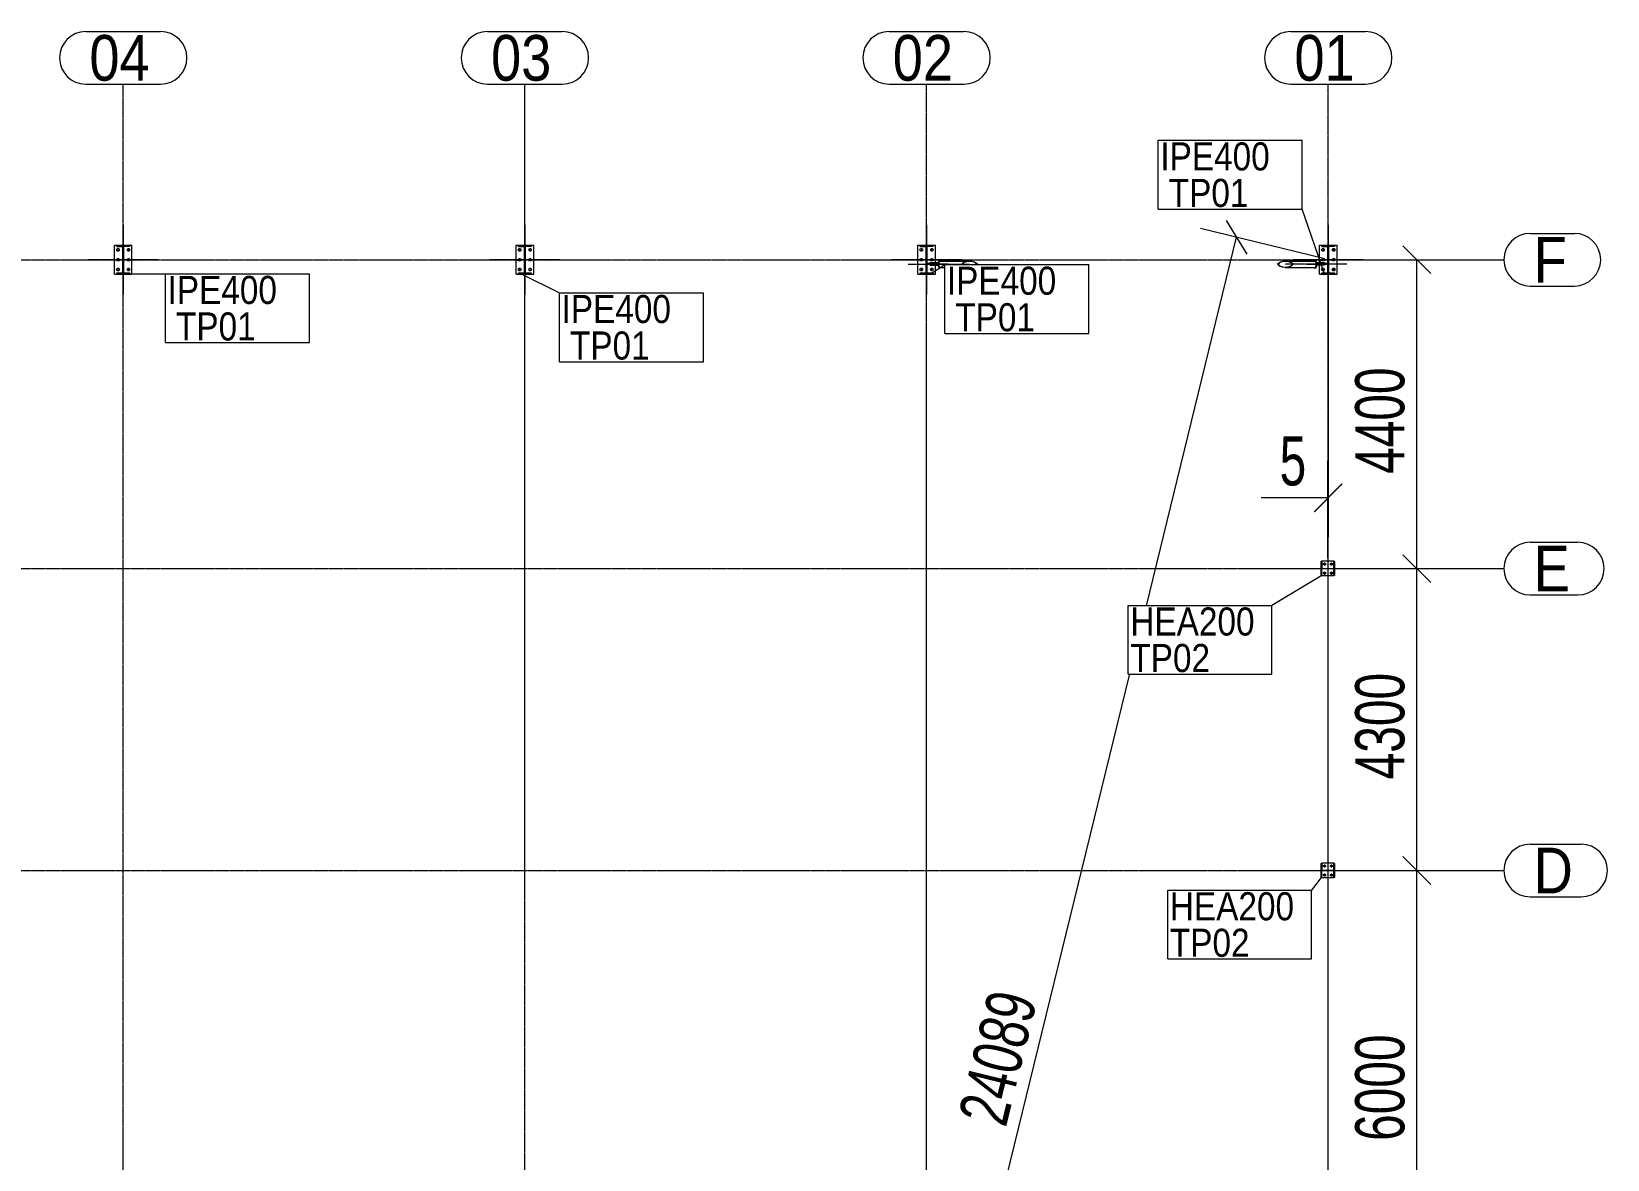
# Model space of a CAD drawing. Header units: millimetres. Extents: x 178198 to 9785548, y 9608 to 2087470.
# Drawn here: x 9336716 to 9785548, y 1766158 to 2087470 of the extents above; entities that cross this region are included whole.
import ezdxf

# ---------------------------------------------------------------- set-up
doc = ezdxf.new("R2010")
doc.units = ezdxf.units.MM
doc.header["$PDMODE"] = 35
doc.linetypes.add('XKITLINE00', pattern=[0])
doc.linetypes.add('XKITLINE03', pattern=[6, 3, -1, 1, -1])
for name, color, linetype, lineweight in [('Bolt', 7, 'Continuous', 0), ('Part', 2, 'Continuous', 0), ('PartMark', 3, 'Continuous', 0), ('S-GRID', 1, 'Continuous', 0), ('Z-DIMENSIONS', 1, 'Continuous', 0)]:
    doc.layers.add(name, color=color, linetype=linetype, lineweight=lineweight)
doc.styles.add('Arial', font='arial.ttf', dxfattribs={"height": 2.034003})
doc.styles.add('ARIAL_NARROW', font='ARIALN.TTF')

msp = doc.modelspace()

# ---------------------------------------------------------------- linework, layer by layer
at = {"layer": 'Bolt', "linetype": 'XKITLINE00', "lineweight": 0}
for p, q in [((9592692.57613, 2021670.0044), (9594904.59503, 2021670.0044)), ((9592692.57613, 2021470.0044), (9592692.57613, 2021670.0044)), ((9592692.57613, 2020870.0044), (9592692.57613, 2021070.0044)), ((9592692.57613, 2020870.0044), (9594904.59503, 2020870.0044)), ((9592872.93235, 2021470.0044), (9592872.93235, 2021670.0044)), ((9592872.93235, 2020870.0044), (9592872.93235, 2021070.0044)), ((9593183.34607, 2021470.0044), (9593183.34607, 2021670.0044)), ((9593183.34607, 2020870.0044), (9593183.34607, 2021070.0044)), ((9593313.40358, 2021470.0044), (9593313.40358, 2021670.0044)), ((9593313.40358, 2020870.0044), (9593313.40358, 2021070.0044)), ((9593373.52393, 2021470.0044), (9593373.52393, 2021670.0044)), ((9593373.52393, 2020870.0044), (9593373.52393, 2021070.0044)), ((9593683.93765, 2021470.0044), (9593683.93765, 2021670.0044)), ((9593683.93765, 2020870.0044), (9593683.93765, 2021070.0044)), ((9593783.176, 2021470.0044), (9593783.176, 2021670.0044)), ((9593783.176, 2020870.0044), (9593783.176, 2021070.0044)), ((9593963.53222, 2021470.0044), (9593963.53222, 2021670.0044)), ((9593963.53222, 2020870.0044), (9593963.53222, 2021070.0044)), ((9594273.94594, 2021470.0044), (9594273.94594, 2021670.0044)), ((9594273.94594, 2020870.0044), (9594273.94594, 2021070.0044)), ((9594404.00345, 2021470.0044), (9594404.00345, 2021670.0044)), ((9594404.00345, 2020870.0044), (9594404.00345, 2021070.0044)), ((9594464.1238, 2021470.0044), (9594464.1238, 2021670.0044)), ((9594464.1238, 2020870.0044), (9594464.1238, 2021070.0044)), ((9594774.53752, 2021470.0044), (9594774.53752, 2021670.0044)), ((9594774.53752, 2020870.0044), (9594774.53752, 2021070.0044)), ((9594904.59503, 2021470.0044), (9594904.59503, 2021670.0044)), ((9594904.59503, 2020870.0044), (9594904.59503, 2020985.86207)), ((9702756.42663, 2021670.00447), (9704968.44553, 2021670.00447)), ((9702756.42663, 2021470.00447), (9702756.42663, 2021670.00447)), ((9702756.42663, 2020870.00447), (9702756.42663, 2020985.86237)), ((9704968.44553, 2020870.00447), (9702756.42663, 2020870.00447)), ((9702886.48414, 2021470.00447), (9702886.48414, 2021670.00447)), ((9702886.48414, 2020870.00447), (9702886.48414, 2021070.00447)), ((9703196.89786, 2021470.00447), (9703196.89786, 2021670.00447)), ((9703196.89786, 2020870.00447), (9703196.89786, 2021070.00447)), ((9703257.01821, 2021470.00447), (9703257.01821, 2021670.00447)), ((9703257.01821, 2020870.00447), (9703257.01821, 2021070.00447)), ((9703387.07572, 2021470.00447), (9703387.07572, 2021670.00447)), ((9703387.07572, 2020870.00447), (9703387.07572, 2021070.00447)), ((9703697.48944, 2021470.00447), (9703697.48944, 2021670.00447)), ((9703697.48944, 2020870.00447), (9703697.48944, 2021070.00447)), ((9703877.84566, 2021470.00447), (9703877.84566, 2021670.00447)), ((9703877.84566, 2020870.00447), (9703877.84566, 2021070.00447)), ((9703977.08401, 2021470.00447), (9703977.08401, 2021670.00447)), ((9703977.08401, 2020870.00447), (9703977.08401, 2021070.00447)), ((9704287.49773, 2021470.00447), (9704287.49773, 2021670.00447)), ((9704287.49773, 2020870.00447), (9704287.49773, 2021070.00447)), ((9704347.61808, 2021470.00447), (9704347.61808, 2021670.00447)), ((9704347.61808, 2020870.00447), (9704347.61808, 2021070.00447)), ((9704477.67559, 2021470.00447), (9704477.67559, 2021670.00447)), ((9704477.67559, 2020870.00447), (9704477.67559, 2021070.00447)), ((9704788.08931, 2021470.00447), (9704788.08931, 2021670.00447)), ((9704788.08931, 2020870.00447), (9704788.08931, 2021070.00447)), ((9704968.44553, 2021470.00447), (9704968.44553, 2021670.00447)), ((9704968.44553, 2021070.00447), (9704968.44553, 2020870.00447))]:
    msp.add_line(p, q, dxfattribs=at)
at = {"layer": 'Part', "linetype": 'XKITLINE03', "lineweight": 0}
for p, q in [((9362830.51082, 2032470.00443), (9362830.51082, 2012470.00443)), ((9477230.51082, 2032470.00443), (9477230.51082, 2012470.00443)), ((9591630.51082, 2032470.00443), (9591630.51082, 2012470.00443)), ((9706030.51082, 2032470.00443), (9706030.51082, 2012470.00443)), ((9372830.51082, 2022470.00443), (9352830.51082, 2022470.00443)), ((9487230.51082, 2022470.00443), (9467230.51082, 2022470.00443)), ((9601630.51082, 2022470.00443), (9581630.51082, 2022470.00443)), ((9586346.15315, 2021170.00443), (9603869.25097, 2021170.00443)), ((9711314.8685, 2021170.00443), (9693791.77067, 2021170.00443)), ((9716030.51082, 2022470.00443), (9696030.51082, 2022470.00443)), ((9361330.51082, 2019670.00443), (9361330.51082, 2019670.00443)), ((9475730.51082, 2019670.00443), (9475730.51082, 2019670.00443)), ((9590130.51082, 2019670.00443), (9590130.51082, 2019670.00443)), ((9704530.51082, 2019670.00443), (9704530.51082, 2019670.00443)), ((9705930.51082, 1944470.00443), (9705930.51082, 1924470.00443)), ((9695930.51082, 1934470.00443), (9715930.51082, 1934470.00443)), ((9706930.51082, 1933170.00443), (9706930.51082, 1933170.00443)), ((9705930.51082, 1858470.00443), (9705930.51082, 1838470.00443)), ((9695930.51082, 1848470.00443), (9715930.51082, 1848470.00443)), ((9706930.51082, 1847170.00443), (9706930.51082, 1847170.00443))]:
    msp.add_line(p, q, dxfattribs=at)
at = {"layer": 'Part', "linetype": 'XKITLINE00', "lineweight": 0}
for p, q in [((9360330.51082, 2018370.00443), (9360330.51082, 2026570.00443)), ((9360330.51082, 2026570.00443), (9365330.51082, 2026570.00443)), ((9360914.81863, 2025270.00443), (9361122.66473, 2025630.00443)), ((9361122.66473, 2024910.00443), (9360914.81863, 2025270.00443)), ((9361030.51082, 2026200.00443), (9361030.51082, 2026470.00443)), ((9361030.51082, 2026470.00443), (9364630.51082, 2026470.00443)), ((9361030.51082, 2026200.00443), (9362744.51082, 2026200.00443)), ((9361045.38811, 2026200.00443), (9361315.38811, 2026470.00443)), ((9361122.66473, 2025630.00443), (9361538.35692, 2025630.00443)), ((9361538.35692, 2024910.00443), (9361122.66473, 2024910.00443)), ((9361538.35692, 2025630.00443), (9361746.20302, 2025270.00443)), ((9361746.20302, 2025270.00443), (9361538.35692, 2024910.00443)), ((9362744.51082, 2018740.00443), (9362744.51082, 2026200.00443)), ((9364630.51082, 2026200.00443), (9362916.51083, 2026200.00443)), ((9362916.51083, 2026200.00443), (9362916.51083, 2018740.00443)), ((9363914.81863, 2025270.00443), (9364122.66473, 2025630.00443)), ((9364122.66473, 2024910.00443), (9363914.81863, 2025270.00443)), ((9364122.66473, 2025630.00443), (9364538.35692, 2025630.00443)), ((9364538.35692, 2024910.00443), (9364122.66473, 2024910.00443)), ((9364538.35692, 2025630.00443), (9364746.20302, 2025270.00443)), ((9364746.20302, 2025270.00443), (9364538.35692, 2024910.00443)), ((9364630.51082, 2026470.00443), (9364630.51082, 2026200.00443)), ((9365330.51082, 2018370.00443), (9365330.51082, 2026570.00443)), ((9474730.51082, 2018370.00443), (9474730.51082, 2026570.00443)), ((9474730.51082, 2026570.00443), (9479730.51082, 2026570.00443)), ((9475314.81863, 2025270.00443), (9475522.66473, 2025630.00443)), ((9475522.66473, 2024910.00443), (9475314.81863, 2025270.00443)), ((9475430.51082, 2026200.00443), (9475430.51082, 2026470.00443)), ((9475430.51082, 2026470.00443), (9479030.51082, 2026470.00443)), ((9475430.51082, 2026200.00443), (9477144.51082, 2026200.00443)), ((9475445.38811, 2026200.00443), (9475715.38811, 2026470.00443)), ((9475522.66473, 2025630.00443), (9475938.35692, 2025630.00443)), ((9475938.35692, 2024910.00443), (9475522.66473, 2024910.00443)), ((9475938.35692, 2025630.00443), (9476146.20302, 2025270.00443)), ((9476146.20302, 2025270.00443), (9475938.35692, 2024910.00443)), ((9477144.51082, 2018740.00443), (9477144.51082, 2026200.00443)), ((9479030.51082, 2026200.00443), (9477316.51083, 2026200.00443)), ((9477316.51083, 2026200.00443), (9477316.51083, 2018740.00443)), ((9478314.81863, 2025270.00443), (9478522.66473, 2025630.00443)), ((9478522.66473, 2024910.00443), (9478314.81863, 2025270.00443)), ((9478522.66473, 2025630.00443), (9478938.35692, 2025630.00443)), ((9478938.35692, 2024910.00443), (9478522.66473, 2024910.00443)), ((9478938.35692, 2025630.00443), (9479146.20302, 2025270.00443)), ((9479146.20302, 2025270.00443), (9478938.35692, 2024910.00443)), ((9479030.51082, 2026470.00443), (9479030.51082, 2026200.00443)), ((9479730.51082, 2018370.00443), (9479730.51082, 2026570.00443)), ((9589130.51082, 2018370.00443), (9589130.51082, 2026570.00443)), ((9589130.51082, 2026570.00443), (9594130.51082, 2026570.00443)), ((9589714.81863, 2025270.00443), (9589922.66473, 2025630.00443)), ((9589922.66473, 2024910.00443), (9589714.81863, 2025270.00443)), ((9589830.51082, 2026200.00443), (9589830.51082, 2026470.00443)), ((9589830.51082, 2026470.00443), (9593430.51082, 2026470.00443)), ((9589830.51082, 2026200.00443), (9591544.51082, 2026200.00443)), ((9589845.38811, 2026200.00443), (9590115.38811, 2026470.00443)), ((9589922.66473, 2025630.00443), (9590338.35692, 2025630.00443)), ((9590338.35692, 2024910.00443), (9589922.66473, 2024910.00443)), ((9590338.35692, 2025630.00443), (9590546.20302, 2025270.00443)), ((9590546.20302, 2025270.00443), (9590338.35692, 2024910.00443)), ((9591544.51082, 2018740.00443), (9591544.51082, 2026200.00443)), ((9593430.51082, 2026200.00443), (9591716.51083, 2026200.00443)), ((9591716.51083, 2026200.00443), (9591716.51083, 2018740.00443)), ((9592714.81863, 2025270.00443), (9592922.66473, 2025630.00443)), ((9592922.66473, 2024910.00443), (9592714.81863, 2025270.00443)), ((9592922.66473, 2025630.00443), (9593338.35692, 2025630.00443)), ((9593338.35692, 2024910.00443), (9592922.66473, 2024910.00443)), ((9593338.35692, 2025630.00443), (9593546.20302, 2025270.00443)), ((9593546.20302, 2025270.00443), (9593338.35692, 2024910.00443)), ((9593430.51082, 2026470.00443), (9593430.51082, 2026200.00443)), ((9594130.51082, 2021470.0044), (9594130.51082, 2026570.00443)), ((9703530.51082, 2021470.00447), (9703530.51082, 2026570.00443)), ((9703530.51082, 2026570.00443), (9708530.51082, 2026570.00443)), ((9704114.81863, 2025270.00443), (9704322.66473, 2025630.00443)), ((9704322.66473, 2024910.00443), (9704114.81863, 2025270.00443)), ((9704230.51082, 2026200.00443), (9704230.51082, 2026470.00443)), ((9704230.51082, 2026470.00443), (9707830.51082, 2026470.00443)), ((9704230.51082, 2026200.00443), (9705944.51082, 2026200.00443)), ((9704245.38811, 2026200.00443), (9704515.38811, 2026470.00443)), ((9704322.66473, 2025630.00443), (9704738.35692, 2025630.00443)), ((9704738.35692, 2024910.00443), (9704322.66473, 2024910.00443)), ((9704738.35692, 2025630.00443), (9704946.20302, 2025270.00443)), ((9704946.20302, 2025270.00443), (9704738.35692, 2024910.00443)), ((9705944.51082, 2018740.00443), (9705944.51082, 2026200.00443)), ((9707830.51082, 2026200.00443), (9706116.51083, 2026200.00443)), ((9706116.51083, 2026200.00443), (9706116.51083, 2018740.00443)), ((9707114.81863, 2025270.00443), (9707322.66473, 2025630.00443)), ((9707322.66473, 2024910.00443), (9707114.81863, 2025270.00443)), ((9707322.66473, 2025630.00443), (9707738.35692, 2025630.00443)), ((9707738.35692, 2024910.00443), (9707322.66473, 2024910.00443)), ((9707738.35692, 2025630.00443), (9707946.20302, 2025270.00443)), ((9707946.20302, 2025270.00443), (9707738.35692, 2024910.00443)), ((9707830.51082, 2026470.00443), (9707830.51082, 2026200.00443)), ((9708530.51082, 2018370.00443), (9708530.51082, 2026570.00443)), ((9360914.81863, 2022470.00443), (9361122.66473, 2022830.00443)), ((9361122.66473, 2022110.00443), (9360914.81863, 2022470.00443)), ((9360914.81863, 2019670.00443), (9361122.66473, 2020030.00443)), ((9361122.66473, 2022830.00443), (9361538.35692, 2022830.00443)), ((9361538.35692, 2022110.00443), (9361122.66473, 2022110.00443)), ((9361122.66473, 2020030.00443), (9361538.35692, 2020030.00443)), ((9361538.35692, 2022830.00443), (9361746.20302, 2022470.00443)), ((9361746.20302, 2022470.00443), (9361538.35692, 2022110.00443)), ((9361538.35692, 2020030.00443), (9361746.20302, 2019670.00443)), ((9362744.51082, 2022241.56579), (9362916.51083, 2022413.56579)), ((9363914.81863, 2022470.00443), (9364122.66473, 2022830.00443)), ((9364122.66473, 2022110.00443), (9363914.81863, 2022470.00443)), ((9363914.81863, 2019670.00443), (9364122.66473, 2020030.00443)), ((9364122.66473, 2022830.00443), (9364538.35692, 2022830.00443)), ((9364538.35692, 2022110.00443), (9364122.66473, 2022110.00443)), ((9364122.66473, 2020030.00443), (9364538.35692, 2020030.00443)), ((9364538.35692, 2022830.00443), (9364746.20302, 2022470.00443)), ((9364746.20302, 2022470.00443), (9364538.35692, 2022110.00443)), ((9364538.35692, 2020030.00443), (9364746.20302, 2019670.00443)), ((9475314.81863, 2022470.00443), (9475522.66473, 2022830.00443)), ((9475522.66473, 2022110.00443), (9475314.81863, 2022470.00443)), ((9475314.81863, 2019670.00443), (9475522.66473, 2020030.00443)), ((9475522.66473, 2022830.00443), (9475938.35692, 2022830.00443)), ((9475938.35692, 2022110.00443), (9475522.66473, 2022110.00443)), ((9475522.66473, 2020030.00443), (9475938.35692, 2020030.00443)), ((9475938.35692, 2022830.00443), (9476146.20302, 2022470.00443)), ((9476146.20302, 2022470.00443), (9475938.35692, 2022110.00443)), ((9475938.35692, 2020030.00443), (9476146.20302, 2019670.00443)), ((9477144.51082, 2022241.56579), (9477316.51083, 2022413.56579)), ((9478314.81863, 2022470.00443), (9478522.66473, 2022830.00443)), ((9478522.66473, 2022110.00443), (9478314.81863, 2022470.00443)), ((9478314.81863, 2019670.00443), (9478522.66473, 2020030.00443)), ((9478522.66473, 2022830.00443), (9478938.35692, 2022830.00443)), ((9478938.35692, 2022110.00443), (9478522.66473, 2022110.00443)), ((9478522.66473, 2020030.00443), (9478938.35692, 2020030.00443)), ((9478938.35692, 2022830.00443), (9479146.20302, 2022470.00443)), ((9479146.20302, 2022470.00443), (9478938.35692, 2022110.00443)), ((9478938.35692, 2020030.00443), (9479146.20302, 2019670.00443)), ((9589714.81863, 2022470.00443), (9589922.66473, 2022830.00443)), ((9589922.66473, 2022110.00443), (9589714.81863, 2022470.00443)), ((9589714.81863, 2019670.00443), (9589922.66473, 2020030.00443)), ((9589922.66473, 2022830.00443), (9590338.35692, 2022830.00443)), ((9590338.35692, 2022110.00443), (9589922.66473, 2022110.00443)), ((9589922.66473, 2020030.00443), (9590338.35692, 2020030.00443)), ((9590338.35692, 2022830.00443), (9590546.20302, 2022470.00443)), ((9590546.20302, 2022470.00443), (9590338.35692, 2022110.00443)), ((9590338.35692, 2020030.00443), (9590546.20302, 2019670.00443)), ((9591544.51082, 2022241.56579), (9591716.51083, 2022413.56579)), ((9591716.51083, 2021470.0044), (9594914.20869, 2021470.0044)), ((9594484.06592, 2021270.0044), (9591716.51083, 2021270.0044)), ((9592204.53158, 2021070.0044), (9592204.53158, 2021270.0044)), ((9597798.42788, 2021070.0044), (9592204.53158, 2021070.0044)), ((9592302.8663, 2021070.0044), (9592302.8663, 2021270.0044)), ((9592714.81863, 2022470.00443), (9592922.66473, 2022830.00443)), ((9592922.66473, 2022110.00443), (9592714.81863, 2022470.00443)), ((9592714.81863, 2019670.00443), (9592922.66473, 2020030.00443)), ((9592922.66473, 2022830.00443), (9593338.35692, 2022830.00443)), ((9593338.35692, 2022110.00443), (9592922.66473, 2022110.00443)), ((9592922.66473, 2020030.00443), (9593338.35692, 2020030.00443)), ((9593338.35692, 2022830.00443), (9593546.20302, 2022470.00443)), ((9593546.20302, 2022470.00443), (9593338.35692, 2022110.00443)), ((9593338.35692, 2020030.00443), (9593546.20302, 2019670.00443)), ((9594130.51082, 2018370.00443), (9594130.51082, 2021070.0044)), ((9594396.04513, 2021270.0044), (9594396.04513, 2021470.0044)), ((9594484.06592, 2021270.0044), (9597798.42787, 2021270.0044)), ((9594923.89575, 2021586.7466), (9594897.61305, 2021270.0044)), ((9594897.61305, 2021070.0044), (9594923.89575, 2020753.26219)), ((9595022.37275, 2021940.04358), (9594923.89575, 2021586.7466)), ((9594923.89575, 2020753.26219), (9595022.37275, 2020399.96521)), ((9594988.49637, 2021270.0044), (9595014.77907, 2021586.7466)), ((9595014.77907, 2020753.26219), (9594988.49637, 2021070.0044)), ((9595014.77907, 2021586.7466), (9595113.25607, 2021940.04358)), ((9595113.25607, 2020399.96521), (9595014.77907, 2020753.26219)), ((9595169.754, 2022176.10908), (9595022.37275, 2021940.04358)), ((9595022.37275, 2020399.96521), (9595169.754, 2020163.89971)), ((9595091.8601, 2021510.21), (9595071.92827, 2021270.0044)), ((9595071.92828, 2021070.0044), (9595091.8601, 2020829.79886)), ((9595172.25135, 2021798.62236), (9595091.8601, 2021510.21)), ((9595091.8601, 2020829.79886), (9595172.25135, 2020541.3865)), ((9595113.25607, 2021940.04358), (9595260.63732, 2022176.10908)), ((9595260.63732, 2020163.89971), (9595113.25607, 2020399.96521)), ((9595343.60203, 2022259.00426), (9595169.754, 2022176.10908)), ((9595169.754, 2020163.89971), (9595343.60203, 2020081.00453)), ((9595292.56534, 2021991.33334), (9595172.25135, 2021798.62236)), ((9595172.25135, 2020541.3865), (9595292.56534, 2020348.67553)), ((9595260.63732, 2022176.10908), (9595434.48535, 2022259.00426)), ((9595434.48535, 2020081.00453), (9595260.63732, 2020163.89971)), ((9595434.48538, 2022059.00443), (9595292.56534, 2021991.33334)), ((9595292.56534, 2020348.67553), (9595434.48538, 2020281.00443)), ((9595343.60203, 2022259.00426), (9595434.48535, 2022259.00426)), ((9595343.60203, 2020081.00453), (9595434.48535, 2020081.00453)), ((9595434.48535, 2022259.00426), (9595608.33338, 2022176.10908)), ((9595608.33338, 2020163.89971), (9595434.48535, 2020081.00453)), ((9595434.48538, 2022059.00443), (9603869.25097, 2022059.00443)), ((9595434.48538, 2020281.00443), (9596898.36662, 2020281.00443)), ((9595608.33338, 2022176.10908), (9595681.44457, 2022059.00443)), ((9595681.44462, 2020281.00443), (9595608.33338, 2020163.89971)), ((9597664.98221, 2021070.0044), (9597664.98221, 2021270.0044)), ((9597798.42794, 2021270.0044), (9597790.13012, 2021170.00443)), ((9597790.13012, 2021170.00443), (9597798.42794, 2021070.0044)), ((9601738.17238, 2021170.00443), (9601900.39108, 2021510.21)), ((9601829.20583, 2020979.0888), (9601738.17238, 2021170.00443)), ((9601900.39108, 2021510.21), (9602362.35085, 2021798.62236)), ((9602077.56632, 2021479.59533), (9601929.94548, 2021170.00443)), ((9601929.94548, 2021170.00443), (9602020.97893, 2020979.0888)), ((9602497.95491, 2021742.05382), (9602077.56632, 2021479.59533)), ((9602362.35085, 2021798.62236), (9603053.7225, 2021991.33334)), ((9603127.11089, 2021917.42297), (9602497.95491, 2021742.05382)), ((9603053.7225, 2021991.33334), (9603869.25097, 2022059.00443)), ((9603869.25097, 2021979.00443), (9603127.11089, 2021917.42297)), ((9603570.20639, 2021954.19025), (9603496.33602, 2022028.06062)), ((9603869.25097, 2022059.00443), (9604684.77945, 2021991.33334)), ((9604611.39106, 2021917.42297), (9603869.25097, 2021979.00443)), ((9605240.54704, 2021742.05382), (9604611.39106, 2021917.42297)), ((9604684.77945, 2021991.33334), (9605376.1511, 2021798.62236)), ((9605660.93563, 2021479.59533), (9605240.54704, 2021742.05382)), ((9605376.1511, 2021798.62236), (9605838.11087, 2021510.21)), ((9605808.55647, 2021170.00443), (9605660.93563, 2021479.59533)), ((9605717.52302, 2020979.0888), (9605808.55647, 2021170.00443)), ((9605838.11087, 2021510.21), (9606000.32957, 2021170.00443)), ((9606000.32957, 2021170.00443), (9605909.29612, 2020979.0888)), ((9691660.69208, 2021170.00443), (9691822.91078, 2021510.21)), ((9691822.91078, 2020829.79886), (9691660.69208, 2021170.00443)), ((9691822.91078, 2021510.21), (9692284.87055, 2021798.62236)), ((9691822.91078, 2020829.79886), (9691822.91078, 2020829.79886)), ((9691822.91078, 2020829.79886), (9691822.91078, 2020829.79886)), ((9692284.87055, 2020541.3865), (9691822.91078, 2020829.79886)), ((9692000.08602, 2021479.59533), (9691852.46518, 2021170.00443)), ((9691852.46518, 2021170.00443), (9692000.08602, 2020860.41354)), ((9692420.47461, 2021742.05382), (9692000.08602, 2021479.59533)), ((9692000.08602, 2020860.41354), (9692420.47461, 2020597.95505)), ((9692284.87055, 2021798.62236), (9692976.2422, 2021991.33334)), ((9692976.2422, 2020348.67553), (9692284.87055, 2020541.3865)), ((9693049.63059, 2021917.42297), (9692420.47461, 2021742.05382)), ((9692420.47461, 2020597.95505), (9693049.63059, 2020422.58589)), ((9692976.2422, 2021991.33334), (9693791.77067, 2022059.00443)), ((9693791.77067, 2020281.00443), (9692976.2422, 2020348.67553)), ((9693791.77067, 2021979.00443), (9693049.63059, 2021917.42297)), ((9693049.63059, 2020422.58589), (9693791.77067, 2020361.00443)), ((9693492.72608, 2021954.19025), (9693418.85572, 2022028.06062)), ((9693791.77067, 2022059.00443), (9694607.29914, 2021991.33334)), ((9693791.77067, 2022059.00443), (9702226.53628, 2022059.00443)), ((9694533.91076, 2021917.42297), (9693791.77067, 2021979.00443)), ((9693791.77067, 2020361.00443), (9694533.91076, 2020422.58589)), ((9694607.29914, 2020348.67553), (9693791.77067, 2020281.00443)), ((9693791.77067, 2020281.00443), (9702226.53628, 2020281.00443)), ((9695163.06674, 2021742.05382), (9694533.91076, 2021917.42297)), ((9694533.91076, 2020422.58589), (9695163.06674, 2020597.95505)), ((9694607.29914, 2021991.33334), (9695298.6708, 2021798.62236)), ((9695298.6708, 2020541.3865), (9694607.29914, 2020348.67553)), ((9694991.22609, 2020455.69024), (9694917.42951, 2020529.48682)), ((9695583.45532, 2021479.59533), (9695163.06674, 2021742.05382)), ((9695163.06674, 2020597.95505), (9695583.45532, 2020860.41354)), ((9695298.6708, 2021798.62236), (9695760.63057, 2021510.21)), ((9695760.63057, 2020829.79886), (9695298.6708, 2020541.3865)), ((9695731.07616, 2021170.00443), (9695583.45532, 2021479.59533)), ((9695583.45532, 2020860.41354), (9695731.07616, 2021170.00443)), ((9695760.63057, 2021510.21), (9695922.84927, 2021170.00443)), ((9695922.84927, 2021170.00443), (9695760.63057, 2020829.79886)), ((9699870.89154, 2021170.00443), (9699862.59371, 2021270.00447)), ((9699862.59372, 2021070.00447), (9699870.89154, 2021170.00443)), ((9699862.59385, 2021270.00447), (9703176.95569, 2021270.00447)), ((9705456.49007, 2021070.00447), (9699862.59386, 2021070.00447)), ((9699996.03949, 2021070.00447), (9699996.03949, 2021270.00447)), ((9701979.57709, 2022059.00443), (9702052.6883, 2022176.10913)), ((9702052.6883, 2020163.8999), (9701979.57719, 2020281.00443)), ((9702052.6883, 2022176.10913), (9702226.53633, 2022259.0043)), ((9702226.53633, 2020081.00473), (9702052.6883, 2020163.8999)), ((9702368.45631, 2021991.33334), (9702226.53628, 2022059.00443)), ((9702226.53628, 2020281.00443), (9702368.45631, 2020348.67553)), ((9702226.53633, 2022259.0043), (9702400.38435, 2022176.10913)), ((9702317.41965, 2022259.0043), (9702226.53633, 2022259.0043)), ((9702400.38435, 2020163.8999), (9702226.53633, 2020081.00473)), ((9702226.53633, 2020081.00473), (9702317.41965, 2020081.00473)), ((9702491.26767, 2022176.10913), (9702317.41965, 2022259.0043)), ((9702317.41965, 2020081.00473), (9702491.26767, 2020163.8999)), ((9702488.77031, 2021798.62236), (9702368.45631, 2021991.33334)), ((9702368.45631, 2020348.67553), (9702488.77031, 2020541.3865)), ((9702400.38435, 2022176.10913), (9702547.76558, 2021940.04365)), ((9702547.76558, 2020399.96538), (9702400.38435, 2020163.8999)), ((9702569.16156, 2021510.21), (9702488.77031, 2021798.62236)), ((9702488.77031, 2020541.3865), (9702569.16156, 2020829.79886)), ((9702638.6489, 2021940.04365), (9702491.26767, 2022176.10913)), ((9702491.26767, 2020163.8999), (9702638.6489, 2020399.96538)), ((9702547.76558, 2021940.04365), (9702646.24257, 2021586.74669)), ((9702646.24257, 2020753.26234), (9702547.76558, 2020399.96538)), ((9702589.09338, 2021270.00447), (9702569.16156, 2021510.21)), ((9702569.16156, 2020829.79886), (9702589.09339, 2021070.00447)), ((9702737.1259, 2021586.74669), (9702638.6489, 2021940.04365)), ((9702638.6489, 2020399.96538), (9702737.1259, 2020753.26234)), ((9702646.24257, 2021586.74669), (9702672.52528, 2021270.00447)), ((9702672.52527, 2021070.00447), (9702646.24257, 2020753.26234)), ((9702763.4086, 2021270.00447), (9702737.1259, 2021586.74669)), ((9702737.1259, 2020753.26234), (9702763.40859, 2021070.00447)), ((9702746.81296, 2021470.00447), (9705944.51082, 2021470.00447)), ((9705944.51082, 2021270.00447), (9703176.95569, 2021270.00447)), ((9703264.97652, 2021270.00447), (9703264.97652, 2021470.00447)), ((9703530.51082, 2018370.00443), (9703530.51082, 2021070.00447)), ((9704114.81863, 2022470.00443), (9704322.66473, 2022830.00443)), ((9704322.66473, 2022110.00443), (9704114.81863, 2022470.00443)), ((9704114.81863, 2019670.00443), (9704322.66473, 2020030.00443)), ((9704322.66473, 2022830.00443), (9704738.35692, 2022830.00443)), ((9704738.35692, 2022110.00443), (9704322.66473, 2022110.00443)), ((9704322.66473, 2020030.00443), (9704738.35692, 2020030.00443)), ((9704738.35692, 2022830.00443), (9704946.20302, 2022470.00443)), ((9704946.20302, 2022470.00443), (9704738.35692, 2022110.00443)), ((9704738.35692, 2020030.00443), (9704946.20302, 2019670.00443)), ((9705358.15535, 2021070.00447), (9705358.15535, 2021270.00447)), ((9705456.49007, 2021270.00447), (9705456.49007, 2021070.00447)), ((9705944.51082, 2022241.56579), (9706116.51083, 2022413.56579)), ((9707114.81863, 2022470.00443), (9707322.66473, 2022830.00443)), ((9707322.66473, 2022110.00443), (9707114.81863, 2022470.00443)), ((9707114.81863, 2019670.00443), (9707322.66473, 2020030.00443)), ((9707322.66473, 2022830.00443), (9707738.35692, 2022830.00443)), ((9707738.35692, 2022110.00443), (9707322.66473, 2022110.00443)), ((9707322.66473, 2020030.00443), (9707738.35692, 2020030.00443)), ((9707738.35692, 2022830.00443), (9707946.20302, 2022470.00443)), ((9707946.20302, 2022470.00443), (9707738.35692, 2022110.00443)), ((9707738.35692, 2020030.00443), (9707946.20302, 2019670.00443)), ((9360330.51082, 2018370.00443), (9365330.51082, 2018370.00443)), ((9361122.66473, 2019310.00443), (9360914.81863, 2019670.00443)), ((9361030.51082, 2018470.00443), (9361030.51082, 2018740.00443)), ((9361030.51082, 2018740.00443), (9362744.51082, 2018740.00443)), ((9364630.51082, 2018470.00443), (9361030.51082, 2018470.00443)), ((9361538.35692, 2019310.00443), (9361122.66473, 2019310.00443)), ((9361746.20302, 2019670.00443), (9361538.35692, 2019310.00443)), ((9362916.51083, 2018740.00443), (9364630.51082, 2018740.00443)), ((9364122.66473, 2019310.00443), (9363914.81863, 2019670.00443)), ((9364538.35692, 2019310.00443), (9364122.66473, 2019310.00443)), ((9364746.20302, 2019670.00443), (9364538.35692, 2019310.00443)), ((9364630.51082, 2018740.00443), (9364630.51082, 2018470.00443)), ((9474730.51082, 2018370.00443), (9479730.51082, 2018370.00443)), ((9475522.66473, 2019310.00443), (9475314.81863, 2019670.00443)), ((9475430.51082, 2018470.00443), (9475430.51082, 2018740.00443)), ((9475430.51082, 2018740.00443), (9477144.51082, 2018740.00443)), ((9479030.51082, 2018470.00443), (9475430.51082, 2018470.00443)), ((9475938.35692, 2019310.00443), (9475522.66473, 2019310.00443)), ((9476146.20302, 2019670.00443), (9475938.35692, 2019310.00443)), ((9477316.51083, 2018740.00443), (9479030.51082, 2018740.00443)), ((9478522.66473, 2019310.00443), (9478314.81863, 2019670.00443)), ((9478938.35692, 2019310.00443), (9478522.66473, 2019310.00443)), ((9479146.20302, 2019670.00443), (9478938.35692, 2019310.00443)), ((9479030.51082, 2018740.00443), (9479030.51082, 2018470.00443)), ((9479030.51082, 2018470.00443), (9479030.51082, 2018470.00443)), ((9589130.51082, 2018370.00443), (9594130.51082, 2018370.00443)), ((9589922.66473, 2019310.00443), (9589714.81863, 2019670.00443)), ((9589830.51082, 2018470.00443), (9589830.51082, 2018740.00443)), ((9589830.51082, 2018740.00443), (9591544.51082, 2018740.00443)), ((9593430.51082, 2018470.00443), (9589830.51082, 2018470.00443)), ((9590338.35692, 2019310.00443), (9589922.66473, 2019310.00443)), ((9590546.20302, 2019670.00443), (9590338.35692, 2019310.00443)), ((9591716.51083, 2018740.00443), (9593430.51082, 2018740.00443)), ((9592922.66473, 2019310.00443), (9592714.81863, 2019670.00443)), ((9593338.35692, 2019310.00443), (9592922.66473, 2019310.00443)), ((9593546.20302, 2019670.00443), (9593338.35692, 2019310.00443)), ((9593430.51082, 2018740.00443), (9593430.51082, 2018470.00443)), ((9593430.51082, 2018470.00443), (9593430.51082, 2018470.00443)), ((9703530.51082, 2018370.00443), (9708530.51082, 2018370.00443)), ((9704322.66473, 2019310.00443), (9704114.81863, 2019670.00443)), ((9704230.51082, 2018470.00443), (9704230.51082, 2018740.00443)), ((9704230.51082, 2018740.00443), (9705944.51082, 2018740.00443)), ((9707830.51082, 2018470.00443), (9704230.51082, 2018470.00443)), ((9704738.35692, 2019310.00443), (9704322.66473, 2019310.00443)), ((9704946.20302, 2019670.00443), (9704738.35692, 2019310.00443)), ((9706116.51083, 2018740.00443), (9707830.51082, 2018740.00443)), ((9707322.66473, 2019310.00443), (9707114.81863, 2019670.00443)), ((9707738.35692, 2019310.00443), (9707322.66473, 2019310.00443)), ((9707946.20302, 2019670.00443), (9707738.35692, 2019310.00443)), ((9707830.51082, 2018740.00443), (9707830.51082, 2018470.00443)), ((9707830.51082, 2018470.00443), (9707830.51082, 2018470.00443)), ((9707830.51082, 2018470.00443), (9707830.51082, 2018470.00443)), ((9704030.51082, 1932470.00443), (9704030.51082, 1936470.00443)), ((9704030.51082, 1936470.00443), (9704230.51082, 1936470.00443)), ((9707730.51082, 1936570.00443), (9704130.51082, 1936570.00443)), ((9704130.51082, 1936470.00443), (9704130.51082, 1936570.00443)), ((9704230.51082, 1936470.00443), (9704230.51082, 1934535.00443)), ((9704230.51082, 1934535.00443), (9707630.51082, 1934535.00443)), ((9704630.51082, 1935943.20951), (9704930.51082, 1936116.41459)), ((9704630.51082, 1935596.79935), (9704630.51082, 1935943.20951)), ((9704930.51082, 1935423.59427), (9704630.51082, 1935596.79935)), ((9704930.51082, 1936116.41459), (9705230.51082, 1935943.20951)), ((9705230.51082, 1935596.79935), (9704930.51082, 1935423.59427)), ((9705230.51082, 1935943.20951), (9705230.51082, 1935596.79935)), ((9706165.51082, 1934405.00443), (9706295.51082, 1934535.00443)), ((9706630.51082, 1935943.20951), (9706930.51082, 1936116.41459)), ((9706630.51082, 1935596.79935), (9706630.51082, 1935943.20951)), ((9706930.51082, 1935423.59427), (9706630.51082, 1935596.79935)), ((9706930.51082, 1936116.41459), (9707230.51082, 1935943.20951)), ((9707230.51082, 1935596.79935), (9706930.51082, 1935423.59427)), ((9707230.51082, 1935943.20951), (9707230.51082, 1935596.79935)), ((9707630.51082, 1934535.00443), (9707630.51082, 1936470.00443)), ((9707630.51082, 1936470.00443), (9707830.51082, 1936470.00443)), ((9707630.51082, 1935870.00443), (9707830.51082, 1936070.00443)), ((9707730.51082, 1936470.00443), (9707730.51082, 1936570.00443)), ((9707830.51082, 1936470.00443), (9707830.51082, 1932470.00443)), ((9704030.51082, 1932470.00443), (9704230.51082, 1932470.00443)), ((9704130.51082, 1932370.00443), (9704130.51082, 1932470.00443)), ((9707730.51082, 1932370.00443), (9704130.51082, 1932370.00443)), ((9707630.51082, 1934405.00443), (9704230.51082, 1934405.00443)), ((9704230.51082, 1932470.00443), (9704230.51082, 1934405.00443)), ((9704630.51082, 1933343.20951), (9704930.51082, 1933516.41459)), ((9704630.51082, 1932996.79935), (9704630.51082, 1933343.20951)), ((9704930.51082, 1932823.59427), (9704630.51082, 1932996.79935)), ((9704930.51082, 1933516.41459), (9705230.51082, 1933343.20951)), ((9705230.51082, 1932996.79935), (9704930.51082, 1932823.59427)), ((9705230.51082, 1933343.20951), (9705230.51082, 1932996.79935)), ((9706630.51082, 1933343.20951), (9706930.51082, 1933516.41459)), ((9706630.51082, 1932996.79935), (9706630.51082, 1933343.20951)), ((9706930.51082, 1932823.59427), (9706630.51082, 1932996.79935)), ((9706930.51082, 1933516.41459), (9707230.51082, 1933343.20951)), ((9707230.51082, 1932996.79935), (9706930.51082, 1932823.59427)), ((9707230.51082, 1933343.20951), (9707230.51082, 1932996.79935)), ((9707630.51082, 1932470.00443), (9707630.51082, 1934405.00443)), ((9707830.51082, 1932470.00443), (9707630.51082, 1932470.00443)), ((9707730.51082, 1932370.00443), (9707730.51082, 1932470.00443)), ((9704030.51082, 1846470.00443), (9704030.51082, 1850470.00443)), ((9704030.51082, 1850470.00443), (9704230.51082, 1850470.00443)), ((9707730.51082, 1850570.00443), (9704130.51082, 1850570.00443)), ((9704130.51082, 1850470.00443), (9704130.51082, 1850570.00443)), ((9704230.51082, 1850470.00443), (9704230.51082, 1848535.00443)), ((9704630.51082, 1849943.20951), (9704930.51082, 1850116.41459)), ((9704630.51082, 1849596.79935), (9704630.51082, 1849943.20951)), ((9704930.51082, 1849423.59427), (9704630.51082, 1849596.79935)), ((9704930.51082, 1850116.41459), (9705230.51082, 1849943.20951)), ((9705230.51082, 1849596.79935), (9704930.51082, 1849423.59427)), ((9705230.51082, 1849943.20951), (9705230.51082, 1849596.79935)), ((9706630.51082, 1849943.20951), (9706930.51082, 1850116.41459)), ((9706630.51082, 1849596.79935), (9706630.51082, 1849943.20951)), ((9706930.51082, 1849423.59427), (9706630.51082, 1849596.79935)), ((9706930.51082, 1850116.41459), (9707230.51082, 1849943.20951)), ((9707230.51082, 1849596.79935), (9706930.51082, 1849423.59427)), ((9707230.51082, 1849943.20951), (9707230.51082, 1849596.79935)), ((9707630.51082, 1848535.00443), (9707630.51082, 1850470.00443)), ((9707630.51082, 1850470.00443), (9707830.51082, 1850470.00443)), ((9707630.51082, 1849870.00443), (9707830.51082, 1850070.00443)), ((9707730.51082, 1850470.00443), (9707730.51082, 1850570.00443)), ((9707830.51082, 1850470.00443), (9707830.51082, 1846470.00443)), ((9704030.51082, 1846470.00443), (9704230.51082, 1846470.00443)), ((9704130.51082, 1846370.00443), (9704130.51082, 1846470.00443)), ((9707730.51082, 1846370.00443), (9704130.51082, 1846370.00443)), ((9704230.51082, 1848535.00443), (9707630.51082, 1848535.00443)), ((9707630.51082, 1848405.00443), (9704230.51082, 1848405.00443)), ((9704230.51082, 1846470.00443), (9704230.51082, 1848405.00443)), ((9704630.51082, 1847343.20951), (9704930.51082, 1847516.41459)), ((9704630.51082, 1846996.79935), (9704630.51082, 1847343.20951)), ((9704930.51082, 1846823.59427), (9704630.51082, 1846996.79935)), ((9704930.51082, 1847516.41459), (9705230.51082, 1847343.20951)), ((9705230.51082, 1846996.79935), (9704930.51082, 1846823.59427)), ((9705230.51082, 1847343.20951), (9705230.51082, 1846996.79935)), ((9706165.51082, 1848405.00443), (9706295.51082, 1848535.00443)), ((9706630.51082, 1847343.20951), (9706930.51082, 1847516.41459)), ((9706630.51082, 1846996.79935), (9706630.51082, 1847343.20951)), ((9706930.51082, 1846823.59427), (9706630.51082, 1846996.79935)), ((9706930.51082, 1847516.41459), (9707230.51082, 1847343.20951)), ((9707230.51082, 1846996.79935), (9706930.51082, 1846823.59427)), ((9707230.51082, 1847343.20951), (9707230.51082, 1846996.79935)), ((9707630.51082, 1846470.00443), (9707630.51082, 1848405.00443)), ((9707830.51082, 1846470.00443), (9707630.51082, 1846470.00443)), ((9707730.51082, 1846370.00443), (9707730.51082, 1846470.00443))]:
    msp.add_line(p, q, dxfattribs=at)
for centre, radius, start, end in [((9361330.51082, 2025270.00443), 240, 0, 180), ((9361330.51082, 2025270.00443), 240, 180, 0), ((9364330.51082, 2025270.00443), 240, 0, 180), ((9364330.51082, 2025270.00443), 240, 180, 0), ((9475730.51082, 2025270.00443), 240, 0, 180), ((9475730.51082, 2025270.00443), 240, 180, 0), ((9478730.51082, 2025270.00443), 240, 0, 180), ((9478730.51082, 2025270.00443), 240, 180, 0), ((9590130.51082, 2025270.00443), 240, 0, 180), ((9590130.51082, 2025270.00443), 240, 180, 0), ((9593130.51082, 2025270.00443), 240, 0, 180), ((9593130.51082, 2025270.00443), 240, 180, 0), ((9704530.51082, 2025270.00443), 240, 0, 180), ((9704530.51082, 2025270.00443), 240, 180, 0), ((9707530.51082, 2025270.00443), 240, 0, 180), ((9707530.51082, 2025270.00443), 240, 180, 0), ((9361330.51082, 2022470.00443), 240, 0, 180), ((9361330.51082, 2022470.00443), 240, 180, 0), ((9361330.51082, 2019670.00443), 240, 0, 180), ((9364330.51082, 2022470.00443), 240, 0, 180), ((9364330.51082, 2022470.00443), 240, 180, 0), ((9364330.51082, 2019670.00443), 240, 0, 180), ((9475730.51082, 2022470.00443), 240, 0, 180), ((9475730.51082, 2022470.00443), 240, 180, 0), ((9475730.51082, 2019670.00443), 240, 0, 180), ((9478730.51082, 2022470.00443), 240, 0, 180), ((9478730.51082, 2022470.00443), 240, 180, 0), ((9478730.51082, 2019670.00443), 240, 0, 180), ((9590130.51082, 2022470.00443), 240, 0, 180), ((9590130.51082, 2022470.00443), 240, 180, 0), ((9590130.51082, 2019670.00443), 240, 0, 180), ((9593130.51082, 2022470.00443), 240, 0, 180), ((9593130.51082, 2022470.00443), 240, 180, 0), ((9593130.51082, 2019670.00443), 240, 0, 180), ((9704530.51082, 2022470.00443), 240, 0, 180), ((9704530.51082, 2022470.00443), 240, 180, 0), ((9704530.51082, 2019670.00443), 240, 0, 180), ((9707530.51082, 2022470.00443), 240, 0, 180), ((9707530.51082, 2022470.00443), 240, 180, 0), ((9707530.51082, 2019670.00443), 240, 0, 180), ((9361330.51082, 2019670.00443), 240, 180, 0), ((9364330.51082, 2019670.00443), 240, 180, 0), ((9475730.51082, 2019670.00443), 240, 180, 0), ((9478730.51082, 2019670.00443), 240, 180, 0), ((9590130.51082, 2019670.00443), 240, 180, 0), ((9593130.51082, 2019670.00443), 240, 180, 0), ((9704530.51082, 2019670.00443), 240, 180, 0), ((9707530.51082, 2019670.00443), 240, 180, 0), ((9704930.51082, 1935770.00443), 200, 90, 270), ((9704930.51082, 1935770.00443), 200, 270, 90), ((9706930.51082, 1935770.00443), 200, 90, 270), ((9706930.51082, 1935770.00443), 200, 270, 90), ((9704930.51082, 1933170.00443), 200, 90, 270), ((9704930.51082, 1933170.00443), 200, 270, 90), ((9706930.51082, 1933170.00443), 200, 90, 270), ((9706930.51082, 1933170.00443), 200, 270, 90), ((9704930.51082, 1849770.00443), 200, 90, 270), ((9704930.51082, 1849770.00443), 200, 270, 90), ((9706930.51082, 1849770.00443), 200, 90, 270), ((9706930.51082, 1849770.00443), 200, 270, 90), ((9704930.51082, 1847170.00443), 200, 90, 270), ((9704930.51082, 1847170.00443), 200, 270, 90), ((9706930.51082, 1847170.00443), 200, 90, 270), ((9706930.51082, 1847170.00443), 200, 270, 90)]:
    msp.add_arc(centre, radius, start, end, dxfattribs=at)
at = {"layer": 'PartMark', "linetype": 'XKITLINE00', "lineweight": 0}
for p, q in [((9657595.4392, 2056493.47151), (9698595.4392, 2056493.47151)), ((9657595.4392, 2036893.47151), (9657595.4392, 2056493.47151)), ((9698595.4392, 2036893.47151), (9698595.4392, 2056493.47151)), ((9657595.4392, 2036893.47151), (9698595.4392, 2036893.47151)), ((9704956.39082, 2018479.80443), (9698595.4392, 2036893.47151)), ((9592704.63082, 2018479.80443), (9596798.36662, 2021079.0888)), ((9596798.36662, 2021079.0888), (9637798.36662, 2021079.0888)), ((9596798.36662, 2001479.0888), (9596798.36662, 2021079.0888)), ((9637798.36662, 2001479.0888), (9637798.36662, 2021079.0888)), ((9361756.39082, 2018479.80443), (9374852.87677, 2018458.40596)), ((9374852.87677, 2018458.40596), (9415852.87677, 2018458.40596)), ((9374852.87677, 1998858.40596), (9374852.87677, 2018458.40596)), ((9415852.87677, 1998858.40596), (9415852.87677, 2018458.40596)), ((9476156.39082, 2018479.80443), (9487068.4066, 2013020.16094)), ((9487068.4066, 2013020.16094), (9528068.4066, 2013020.16094)), ((9487068.4066, 1993420.16094), (9487068.4066, 2013020.16094)), ((9528068.4066, 1993420.16094), (9528068.4066, 2013020.16094)), ((9374852.87677, 1998858.40596), (9415852.87677, 1998858.40596)), ((9596798.36662, 2001479.0888), (9637798.36662, 2001479.0888)), ((9487068.4066, 1993420.16094), (9528068.4066, 1993420.16094)), ((9704230.51082, 1932470.00443), (9689994.03793, 1924006.02295)), ((9649055.75668, 1924006.02295), (9689994.03793, 1924006.02295)), ((9649055.75668, 1904406.02295), (9649055.75668, 1924006.02295)), ((9689994.03793, 1904406.02295), (9689994.03793, 1924006.02295)), ((9649055.75668, 1904406.02295), (9689994.03793, 1904406.02295)), ((9704030.51082, 1846470.00443), (9701247.26029, 1842889.03966)), ((9660308.97904, 1842889.03966), (9701247.26029, 1842889.03966)), ((9660308.97904, 1823289.03966), (9660308.97904, 1842889.03966)), ((9701247.26029, 1823289.03966), (9701247.26029, 1842889.03966)), ((9660308.97904, 1823289.03966), (9701247.26029, 1823289.03966))]:
    msp.add_line(p, q, dxfattribs=at)
at = {"layer": 'S-GRID', "linetype": 'XKITLINE00', "lineweight": 0}
for p, q in [((9352188.42098, 2087470.00443), (9373472.60067, 2087470.00443)), ((9466588.42098, 2087470.00443), (9487872.60067, 2087470.00443)), ((9580988.42098, 2087470.00443), (9602272.60067, 2087470.00443)), ((9695388.42098, 2087470.00443), (9716672.60067, 2087470.00443)), ((9352188.42098, 2072470.00443), (9373472.60067, 2072470.00443)), ((9466588.42098, 2072470.00443), (9487872.60067, 2072470.00443)), ((9580988.42098, 2072470.00443), (9602272.60067, 2072470.00443)), ((9695388.42098, 2072470.00443), (9716672.60067, 2072470.00443)), ((9763530.51082, 2029970.00443), (9776118.40145, 2029970.00443)), ((9763530.51082, 2014970.00443), (9776118.40145, 2014970.00443)), ((9763530.51082, 1941970.00443), (9777095.94051, 1941970.00443)), ((9763530.51082, 1926970.00443), (9777095.94051, 1926970.00443)), ((9763530.51082, 1855970.00443), (9778048.08895, 1855970.00443)), ((9763530.51082, 1840970.00443), (9778048.08895, 1840970.00443))]:
    msp.add_line(p, q, dxfattribs=at)
at = {"layer": 'S-GRID', "linetype": 'XKITLINE03', "lineweight": 0}
for p, q in [((9362830.51082, 1583503.60061), (9362830.51082, 2072470.00443)), ((9477230.51082, 1582288.22827), (9477230.51082, 2072470.00443)), ((9591630.51082, 1583746.67508), (9591630.51082, 2072470.00443)), ((9706030.51082, 1504470.00443), (9706030.51082, 2072470.00443)), ((8054430.51082, 2022470.00443), (9756030.51082, 2022470.00443)), ((8054430.51082, 1934470.00443), (9756030.51082, 1934470.00443)), ((8054430.51082, 1848470.00443), (9756030.51082, 1848470.00443))]:
    msp.add_line(p, q, dxfattribs=at)
at = {"layer": 'S-GRID', "linetype": 'XKITLINE00', "lineweight": 0}
for centre, start, end in [((9352188.42098, 2079970.00443), 90, 270), ((9373472.60067, 2079970.00443), 270, 90), ((9466588.42098, 2079970.00443), 90, 270), ((9487872.60067, 2079970.00443), 270, 90), ((9580988.42098, 2079970.00443), 90, 270), ((9602272.60067, 2079970.00443), 270, 90), ((9695388.42098, 2079970.00443), 90, 270), ((9716672.60067, 2079970.00443), 270, 90), ((9763530.51082, 2022470.00443), 90, 270), ((9776118.40145, 2022470.00443), 270, 90), ((9763530.51082, 1934470.00443), 90, 270), ((9777095.94051, 1934470.00443), 270, 90), ((9763530.51082, 1848470.00443), 90, 270), ((9778048.08895, 1848470.00443), 270, 90)]:
    msp.add_arc(centre, 7500, start, end, dxfattribs=at)
at = {"layer": 'Z-DIMENSIONS', "linetype": 'XKITLINE00', "lineweight": 0}
for p, q in [((9676977.67344, 2033648.19581), (9682790.22854, 2024074.57564)), ((9654228.19565, 1923906.02295), (9679883.95099, 2028861.38572)), ((9705059.11182, 2022707.45752), (9669635.69147, 2031366.51583)), ((9727283.59481, 2026429.80241), (9735203.19076, 2018510.20646)), ((9709530.51082, 2022470.00443), (9742443.39279, 2022470.00443)), ((9731243.39279, 1934470.00443), (9731243.39279, 2022470.00443)), ((9706030.51082, 2017370.00443), (9706030.51082, 1943419.01342)), ((9705930.51082, 1937570.00443), (9705930.51082, 1965169.01342)), ((9709890.3088, 1958578.8114), (9701970.71285, 1950659.21545)), ((9709990.3088, 1958578.8114), (9702070.71285, 1950659.21545)), ((9705930.51082, 1954619.01342), (9686919.76864, 1954619.01342)), ((9705930.51082, 1954619.01342), (9686919.76864, 1954619.01342)), ((9705930.51082, 1954619.01342), (9706030.51082, 1954619.01342)), ((9708830.51082, 1934470.00443), (9742443.39279, 1934470.00443)), ((9708830.51082, 1934470.00443), (9742443.39279, 1934470.00443)), ((9727283.59481, 1938429.80241), (9735203.19076, 1930510.20646)), ((9727283.59481, 1938429.80241), (9735203.19076, 1930510.20646)), ((9731243.39279, 1848470.00443), (9731243.39279, 1934470.00443)), ((9565483.95099, 1560861.38572), (9649485.97343, 1904506.02295)), ((9727283.59481, 1852429.80241), (9735203.19076, 1844510.20646)), ((9727283.59481, 1852429.80241), (9735203.19076, 1844510.20646)), ((9708830.51082, 1848470.00443), (9742443.39279, 1848470.00443)), ((9708830.51082, 1848470.00443), (9742443.39279, 1848470.00443)), ((9731243.39279, 1728470.00443), (9731243.39279, 1848470.00443))]:
    msp.add_line(p, q, dxfattribs=at)
at = {"layer": 'Z-DIMENSIONS'}
for p in [(9679883.95099, 2028861.38572), (9731243.39279, 2022470.00443), (9705930.51082, 1954619.01342), (9706030.51082, 1954619.01342), (9731243.39279, 1934470.00443), (9731243.39279, 1934470.00443), (9731243.39279, 1848470.00443), (9731243.39279, 1848470.00443)]:
    msp.add_point(p, dxfattribs=at)

# ---------------------------------------------------------------- texts
at = {"layer": 'PartMark', "style": 'Arial', "width": 0.85}
for s, p in [('IPE400', (9658195.4392, 2047893.47151)), ('TP01', (9660595.4392, 2037493.47151)), ('IPE400', (9597398.36662, 2012479.0888)), ('IPE400', (9375452.87677, 2009858.40596)), ('IPE400', (9487668.4066, 2004420.16094)), ('TP01', (9377852.87677, 1999458.40596)), ('TP01', (9599798.36662, 2002079.0888)), ('TP01', (9490068.4066, 1994020.16094)), ('HEA200', (9649655.75668, 1915406.02295)), ('TP02', (9649655.75668, 1905006.02295)), ('HEA200', (9660908.97904, 1834289.03966)), ('TP02', (9660908.97904, 1823889.03966))]:
    msp.add_text(s, height=8000, dxfattribs=at).set_placement(p)
at = {"layer": 'S-GRID', "style": 'Arial', "width": 0.85}
for s, p in [('04', (9353188.42098, 2073470.00443)), ('03', (9467588.42098, 2073470.00443)), ('02', (9581988.42098, 2073470.00443)), ('01', (9696388.42098, 2073470.00443)), ('F', (9764530.51082, 2015970.00443)), ('E', (9764530.51082, 1927970.00443)), ('D', (9764530.51082, 1841970.00443))]:
    msp.add_text(s, height=13000, dxfattribs=at).set_placement(p)
at = {"layer": 'Z-DIMENSIONS', "style": 'ARIAL_NARROW', "width": 0.85}
for s, rotation, p in [('4400', 90.0002104586, (9727693.39279, 1961448.52006)), ('4300', 90.0002104586, (9727693.39279, 1874448.52006)), ('24089', 76.2664121087, (9614183.22943, 1775036.02793)), ('6000', 90.0002104586, (9727693.39279, 1771448.52006))]:
    msp.add_text(s, height=14000, rotation=rotation, dxfattribs=at).set_placement(p)
msp.add_text('5', height=14000, dxfattribs=at).set_placement((9692169.76864, 1958169.01342))

doc.saveas('drawing.dxf')
